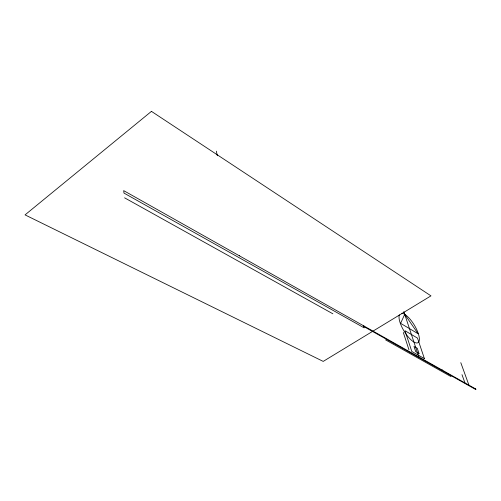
<?xml version="1.0" encoding="UTF-8"?>
<svg xmlns="http://www.w3.org/2000/svg" width="501" height="501" viewBox="0 0 501 501"><rect width="100%" height="100%" fill="white"/><g stroke="black" fill="none" stroke-linecap="round" stroke-linejoin="round"><path stroke-width="0.75" d="M124.574 197.82L332.871 313.795M385.588 339.885L451.075 376.633M475.7 388.958L123.684 190.624L123.991 193.085L364.189 327.873L363.563 325.775M363.789 326.539L475.95 389.64L475.574 388.619M469.093 385.375L469.218 385.72M460.795 362.668L469.118 385.664M461.985 374.667L464.947 382.902M442.339 369.876L442.458 370.226M418.786 355.86L418.905 356.224M403.819 311.609L418.56 356.029M403.299 332.451L408.922 349.698M363.72 325.55L363.832 325.926M239.309 255.404L239.397 255.817M216.357 151.158L217.328 155.748M401.821 313.231A17.04 5.943 58.7 0 1 418.373 333.754A17.04 5.943 58.7 0 1 410.175 339.052A17.04 5.943 58.7 0 1 399.36 314.822M404.72 314.315L400.606 323.333L418.103 333.747L404.72 314.315M151.446 111.36L25.05 214.885L323.208 361.403L430.966 295.866L151.446 111.36M424.391 358.591L411.791 351.47L404.996 330.735L417.515 338.106L424.391 358.591M419.024 353.512L415.705 351.627L413.983 346.429L417.295 348.327L419.024 353.512"/></g></svg>
